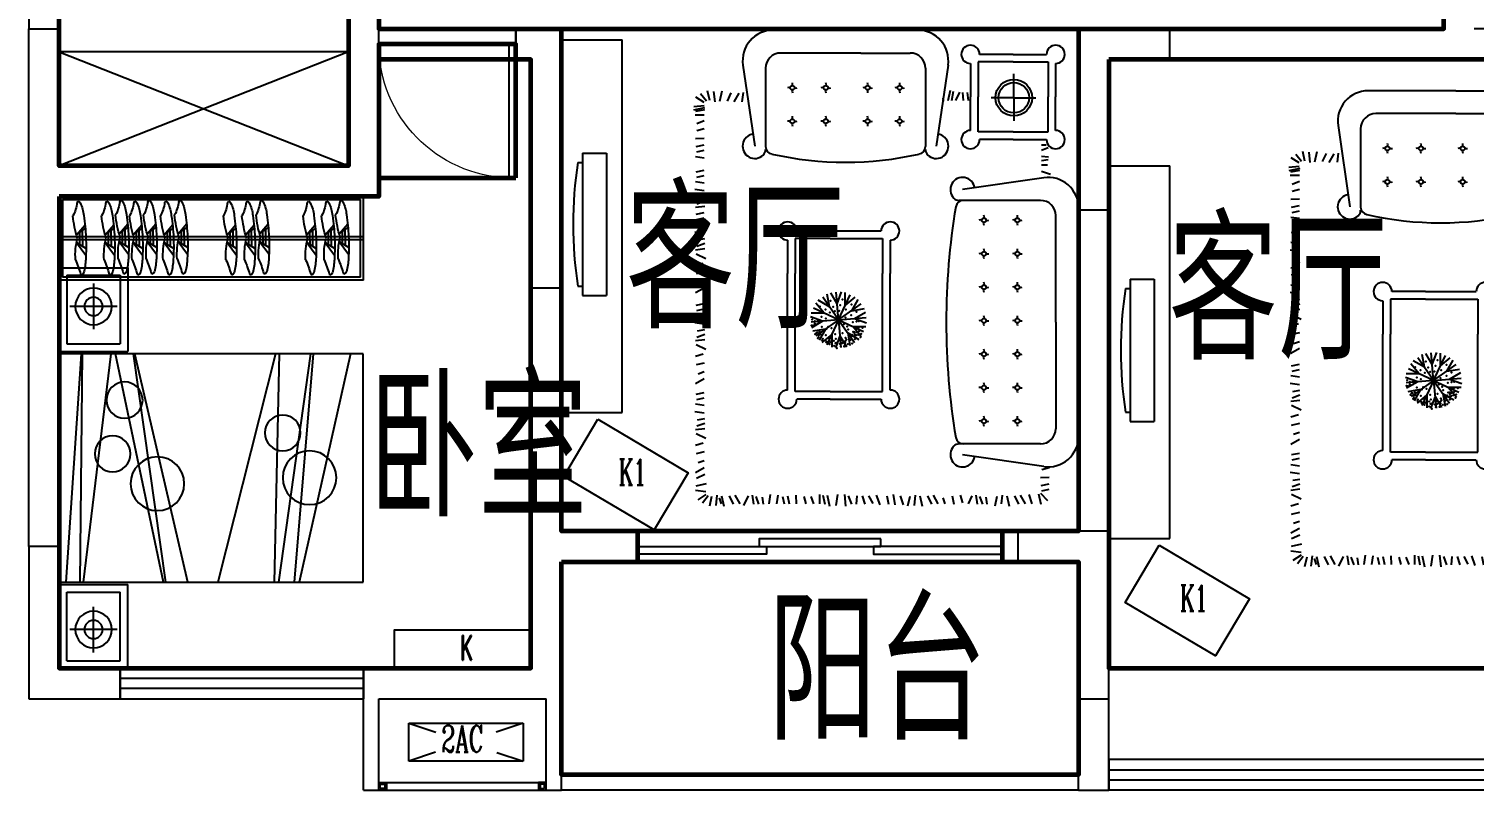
# Model space of a CAD drawing. Extents: x 866079 to 905579, y -868728 to -847976.
# Drawn here: x 866079 to 875579, y -858376 to -853376 of the extents above; entities that cross this region are included whole.
import ezdxf

# ---------------------------------------------------------------- set-up
doc = ezdxf.new("R2010")
doc.units = 0
doc.header["$LTSCALE"] = 1000
doc.header["$MEASUREMENT"] = 0
doc.linetypes.add('DASH', pattern=[0.35, 0.25, -0.1])
doc.layers.get('0').update_dxf_attribs({"linetype": 'CONTINUOUS'})
for name, color, linetype in [('BATH', 8, 'CONTINUOUS'), ('COLUMN', 2, 'CONTINUOUS'), ('FUR', 8, 'CONTINUOUS'), ('WALL', 2, 'CONTINUOUS'), ('WINDOW', 4, 'CONTINUOUS'), ('栏杆', 140, 'CONTINUOUS'), ('空调', 223, 'CONTINUOUS')]:
    doc.layers.add(name, color=color, linetype=linetype)
for name, color, linetype, lineweight in [('GT_卧室', 1, 'CONTINUOUS', 60), ('GT_卫生间', 5, 'CONTINUOUS', 60), ('GT_客厅', 2, 'CONTINUOUS', 60), ('GT_过道', 30, 'CONTINUOUS', 60), ('GT_门', 245, 'CONTINUOUS', 60), ('GT_阳台', 6, 'CONTINUOUS', 60), ('字', 7, 'CONTINUOUS', 0)]:
    doc.layers.add(name, color=color, linetype=linetype, lineweight=lineweight)
doc.styles.add('_HZTXT', font='txt.shx', dxfattribs={"width": 0.8, "bigfont": 'hztxt.shx'})
doc.styles.add('_ROMANC', font='ROMANC', dxfattribs={"width": 0.6})
doc.styles.add('_ROMAND', font='ROMAND.shx', dxfattribs={"width": 0.8})

# ---------------------------------------------------------------- blocks, each defined once
blk = doc.blocks.new('A$C6F271A60')
at = {"layer": 'FUR'}
for p, q in [((0, 0), (0, 550)), ((2000, 550), (0, 550)), ((0, 25.1), (0, 525.2)), ((20, 20), (20, 530)), ((1980, 530), (20, 530)), ((1980, 530), (1980, 20)), ((2000, 0), (2000, 550)), ((2000, 25.1), (2000, 525.2)), ((0, 285.1), (2000, 285.1)), ((160.1, 304), (102.4, 345.7)), ((160.1, 304), (104, 368.8)), ((122.3, 331.3), (120.7, 228.6)), ((141, 317.8), (139.8, 241.1)), ((252.4, 297.9), (194.7, 339.5)), ((252.4, 297.9), (196.3, 362.6)), ((214.6, 325.1), (213, 222.5)), ((233.3, 311.7), (232.1, 234.9)), ((374.3, 297.9), (316.6, 339.5)), ((374.3, 297.9), (318.2, 362.6)), ((336.5, 325.1), (334.9, 222.5)), ((355.2, 311.7), (354, 234.9)), ((683.6, 304), (625.9, 345.7)), ((683.6, 304), (627.5, 368.8)), ((645.8, 331.3), (644.2, 228.6)), ((664.5, 317.8), (663.3, 241.1)), ((775.9, 297.9), (718.2, 339.5)), ((775.9, 297.9), (719.8, 362.6)), ((738.1, 325.1), (736.5, 222.5)), ((756.8, 311.7), (755.6, 234.9)), ((897.8, 297.9), (840.1, 339.5)), ((897.8, 297.9), (841.7, 362.6)), ((860, 325.1), (858.4, 222.5)), ((878.7, 311.7), (877.4, 234.9)), ((1219.1, 304), (1161.4, 345.7)), ((1219.1, 304), (1163, 368.8)), ((1181.3, 331.3), (1179.7, 228.6)), ((1200, 317.8), (1198.7, 241.1)), ((1311.3, 297.9), (1253.7, 339.5)), ((1311.3, 297.9), (1255.3, 362.6)), ((1273.6, 325.1), (1272, 222.5)), ((1292.2, 311.7), (1291, 234.9)), ((1422.5, 304), (1364.8, 345.7)), ((1422.5, 304), (1366.5, 368.8)), ((1384.8, 331.3), (1383.1, 228.6)), ((1403.4, 317.8), (1402.2, 241.1)), ((1514.8, 297.9), (1457.1, 339.5)), ((1514.8, 297.9), (1458.7, 362.6)), ((1477, 325.1), (1475.4, 222.5)), ((1495.7, 311.7), (1494.5, 234.9)), ((1606.5, 304), (1548.8, 345.7)), ((1606.5, 304), (1550.5, 368.8)), ((1568.8, 331.3), (1567.1, 228.6)), ((1587.4, 317.8), (1586.2, 241.1)), ((1698.8, 297.9), (1641.1, 339.5)), ((1698.8, 297.9), (1642.7, 362.6)), ((1661.1, 325.1), (1659.4, 222.5)), ((1679.7, 311.7), (1678.5, 234.9)), ((1887.2, 297.9), (1829.5, 339.5)), ((1887.2, 297.9), (1831.2, 362.6)), ((1849.5, 325.1), (1847.9, 222.5)), ((1868.1, 311.7), (1866.9, 234.9)), ((0, 265.1), (2000, 265.1)), ((159.8, 254.2), (97.1, 213.2)), ((159.8, 254.2), (98.3, 170.9)), ((252.1, 248), (189.4, 207)), ((252.1, 248), (190.5, 164.8)), ((374, 248), (311.2, 207)), ((374, 248), (312.4, 164.8)), ((683.3, 254.2), (620.6, 213.2)), ((683.3, 254.2), (621.7, 170.9)), ((775.5, 248), (712.8, 207)), ((775.5, 248), (714, 164.8)), ((897.4, 248), (834.7, 207)), ((897.4, 248), (835.9, 164.8)), ((1218.7, 254.2), (1156, 213.2)), ((1218.7, 254.2), (1157.2, 170.9)), ((1311, 248), (1248.3, 207)), ((1311, 248), (1249.5, 164.8)), ((1422.2, 254.2), (1359.5, 213.2)), ((1422.2, 254.2), (1360.7, 170.9)), ((1514.5, 248), (1451.8, 207)), ((1514.5, 248), (1453, 164.8)), ((1606.2, 254.2), (1543.5, 213.2)), ((1606.2, 254.2), (1544.7, 170.9)), ((1698.5, 248), (1635.8, 207)), ((1698.5, 248), (1637, 164.8)), ((1886.9, 248), (1824.2, 207)), ((1886.9, 248), (1825.4, 164.8)), ((0, 0), (2000, 0)), ((20, 20), (1980, 20))]:
    blk.add_line(p, q, dxfattribs=at)
for centre, radius, start, end in [((327.9, 414.4), 215.8, 152.66359, 175.8147), ((150.2, 509.4), 14.5, 96.6032, 163.50404), ((120.8, 490.4), 43.4, 34.84777, 50.23714), ((418.9, 548.9), 264.6, 187.31561, 207.17508), ((420.2, 408.3), 215.8, 152.66359, 175.8147), ((242.5, 503.2), 14.5, 96.6032, 163.50404), ((213.1, 484.3), 43.4, 34.84777, 50.23714), ((511.2, 542.8), 264.6, 187.31561, 207.17508), ((542.1, 408.3), 215.8, 152.66359, 175.8147), ((364.4, 503.2), 14.5, 96.6032, 163.50404), ((334.9, 484.3), 43.4, 34.84777, 50.23714), ((633, 542.8), 264.6, 187.31561, 207.17508), ((851.4, 414.4), 215.8, 152.66359, 175.8147), ((673.7, 509.4), 14.5, 96.6032, 163.50404), ((644.3, 490.4), 43.4, 34.84777, 50.23714), ((942.4, 548.9), 264.6, 187.31561, 207.17508), ((943.7, 408.3), 215.8, 152.66359, 175.8147), ((766, 503.2), 14.5, 96.6032, 163.50404), ((736.5, 484.3), 43.4, 34.84777, 50.23714), ((1034.6, 542.8), 264.6, 187.31561, 207.17508), ((1065.6, 408.3), 215.8, 152.66359, 175.8147), ((887.9, 503.2), 14.5, 96.6032, 163.50404), ((858.4, 484.3), 43.4, 34.84777, 50.23714), ((1156.5, 542.8), 264.6, 187.31561, 207.17508), ((1386.9, 414.4), 215.8, 152.66359, 175.8147), ((1209.2, 509.4), 14.5, 96.6032, 163.50404), ((1179.7, 490.4), 43.4, 34.84777, 50.23714), ((1477.8, 548.9), 264.6, 187.31561, 207.17508), ((1479.2, 408.3), 215.8, 152.66359, 175.8147), ((1301.5, 503.2), 14.5, 96.6032, 163.50404), ((1272, 484.3), 43.4, 34.84777, 50.23714), ((1570.1, 542.8), 264.6, 187.31561, 207.17508), ((1590.4, 414.4), 215.8, 152.66359, 175.8147), ((1412.6, 509.4), 14.5, 96.6032, 163.50404), ((1383.2, 490.4), 43.4, 34.84777, 50.23714), ((1681.3, 548.9), 264.6, 187.31561, 207.17508), ((1682.6, 408.3), 215.8, 152.66359, 175.8147), ((1504.9, 503.2), 14.5, 96.6032, 163.50404), ((1475.5, 484.3), 43.4, 34.84777, 50.23714), ((1773.6, 542.8), 264.6, 187.31561, 207.17508), ((1774.4, 414.4), 215.8, 152.66359, 175.8147), ((1596.7, 509.4), 14.5, 96.6032, 163.50404), ((1567.2, 490.4), 43.4, 34.84777, 50.23714), ((1865.3, 548.9), 264.6, 187.31561, 207.17508), ((1866.7, 408.3), 215.8, 152.66359, 175.8147), ((1688.9, 503.2), 14.5, 96.6032, 163.50404), ((1659.5, 484.3), 43.4, 34.84777, 50.23714), ((1957.6, 542.8), 264.6, 187.31561, 207.17508), ((2055.1, 408.3), 215.8, 152.66359, 175.8147), ((1877.4, 503.2), 14.5, 96.6032, 163.50404), ((1847.9, 484.3), 43.4, 34.84777, 50.23714), ((2146, 542.8), 264.6, 187.31561, 207.17508), ((1431.5, 225.7), 1334.5, 171.18816, 177.40006), ((-510.3, 494.6), 697, 342.26825, 354.52548), ((1523.8, 219.6), 1334.5, 171.18816, 177.40006), ((-418.1, 488.4), 697, 342.26825, 354.52548), ((1645.6, 219.6), 1334.5, 171.18816, 177.40006), ((-296.2, 488.4), 697, 342.26825, 354.52548), ((1955, 225.7), 1334.5, 171.18816, 177.40006), ((13.1, 494.6), 697, 342.26825, 354.52548), ((2047.2, 219.6), 1334.5, 171.18816, 177.40006), ((105.4, 488.4), 697, 342.26825, 354.52548), ((2169.1, 219.6), 1334.5, 171.18816, 177.40006), ((227.3, 488.4), 697, 342.26825, 354.52548), ((2490.4, 225.7), 1334.5, 171.18816, 177.40006), ((548.6, 494.6), 697, 342.26825, 354.52548), ((2582.7, 219.6), 1334.5, 171.18816, 177.40006), ((640.9, 488.4), 697, 342.26825, 354.52548), ((2693.9, 225.7), 1334.5, 171.18816, 177.40006), ((752.1, 494.6), 697, 342.26825, 354.52548), ((2786.2, 219.6), 1334.5, 171.18816, 177.40006), ((844.4, 488.4), 697, 342.26825, 354.52548), ((2877.9, 225.7), 1334.5, 171.18816, 177.40006), ((936.1, 494.6), 697, 342.26825, 354.52548), ((2970.2, 219.6), 1334.5, 171.18816, 177.40006), ((1028.4, 488.4), 697, 342.26825, 354.52548), ((3158.6, 219.6), 1334.5, 171.18816, 177.40006), ((1216.8, 488.4), 697, 342.26825, 354.52548), ((1431.5, 225.7), 1334.5, 177.40006, 183.61196), ((1955, 225.7), 1334.5, 177.40006, 183.61196), ((2490.4, 225.7), 1334.5, 177.40006, 183.61196), ((2693.9, 225.7), 1334.5, 177.40006, 183.61196), ((2877.9, 225.7), 1334.5, 177.40006, 183.61196), ((-292.4, 168.8), 460.2, 356.34487, 14.28038), ((1523.8, 219.6), 1334.5, 177.40006, 183.61196), ((-200.1, 162.6), 460.2, 356.34487, 14.28038), ((1645.6, 219.6), 1334.5, 177.40006, 183.61196), ((-78.2, 162.6), 460.2, 356.34487, 14.28038), ((231.1, 168.8), 460.2, 356.34487, 14.28038), ((2047.2, 219.6), 1334.5, 177.40006, 183.61196), ((323.4, 162.6), 460.2, 356.34487, 14.28038), ((2169.1, 219.6), 1334.5, 177.40006, 183.61196), ((445.3, 162.6), 460.2, 356.34487, 14.28038), ((766.6, 168.8), 460.2, 356.34487, 14.28038), ((2582.7, 219.6), 1334.5, 177.40006, 183.61196), ((858.8, 162.6), 460.2, 356.34487, 14.28038), ((970, 168.8), 460.2, 356.34487, 14.28038), ((2786.2, 219.6), 1334.5, 177.40006, 183.61196), ((1062.3, 162.6), 460.2, 356.34487, 14.28038), ((1154, 168.8), 460.2, 356.34487, 14.28038), ((2970.2, 219.6), 1334.5, 177.40006, 183.61196), ((1246.3, 162.6), 460.2, 356.34487, 14.28038), ((3158.6, 219.6), 1334.5, 177.40006, 183.61196), ((1434.7, 162.6), 460.2, 356.34487, 14.28038), ((480.8, 154.5), 381.4, 181.92467, 195.3684), ((779.8, -129.8), 669.5, 156.2841, 164.8368), ((573.1, 148.3), 381.4, 181.92467, 195.3684), ((872, -136), 669.5, 156.2841, 164.8368), ((695, 148.3), 381.4, 181.92467, 195.3684), ((993.9, -136), 669.5, 156.2841, 164.8368), ((1004.3, 154.5), 381.4, 181.92467, 195.3684), ((1303.2, -129.8), 669.5, 156.2841, 164.8368), ((1096.6, 148.3), 381.4, 181.92467, 195.3684), ((1395.5, -136), 669.5, 156.2841, 164.8368), ((1218.5, 148.3), 381.4, 181.92467, 195.3684), ((1517.4, -136), 669.5, 156.2841, 164.8368), ((1539.8, 154.5), 381.4, 181.92467, 195.3684), ((1838.7, -129.8), 669.5, 156.2841, 164.8368), ((1632.1, 148.3), 381.4, 181.92467, 195.3684), ((1931, -136), 669.5, 156.2841, 164.8368), ((1743.2, 154.5), 381.4, 181.92467, 195.3684), ((2042.2, -129.8), 669.5, 156.2841, 164.8368), ((1835.5, 148.3), 381.4, 181.92467, 195.3684), ((2134.5, -136), 669.5, 156.2841, 164.8368), ((1927.2, 154.5), 381.4, 181.92467, 195.3684), ((2226.2, -129.8), 669.5, 156.2841, 164.8368), ((2019.5, 148.3), 381.4, 181.92467, 195.3684), ((2318.5, -136), 669.5, 156.2841, 164.8368), ((2208, 148.3), 381.4, 181.92467, 195.3684), ((2506.9, -136), 669.5, 156.2841, 164.8368), ((168.6, 81.9), 62.4, 207.22133, 220.43396), ((145.1, -14.4), 60.8, 100.84977, 113.20617), ((260.9, 75.8), 62.4, 207.22133, 220.43396), ((237.3, -20.6), 60.8, 100.84977, 113.20617), ((382.7, 75.8), 62.4, 207.22133, 220.43396), ((359.2, -20.6), 60.8, 100.84977, 113.20617), ((692.1, 81.9), 62.4, 207.22133, 220.43396), ((668.5, -14.4), 60.8, 100.84977, 113.20617), ((784.3, 75.8), 62.4, 207.22133, 220.43396), ((760.8, -20.6), 60.8, 100.84977, 113.20617), ((906.2, 75.8), 62.4, 207.22133, 220.43396), ((882.7, -20.6), 60.8, 100.84977, 113.20617), ((1227.5, 81.9), 62.4, 207.22133, 220.43396), ((1204, -14.4), 60.8, 100.84977, 113.20617), ((1319.8, 75.8), 62.4, 207.22133, 220.43396), ((1296.3, -20.6), 60.8, 100.84977, 113.20617), ((1431, 81.9), 62.4, 207.22133, 220.43396), ((1407.5, -14.4), 60.8, 100.84977, 113.20617), ((1523.3, 75.8), 62.4, 207.22133, 220.43396), ((1499.8, -20.6), 60.8, 100.84977, 113.20617), ((1615, 81.9), 62.4, 207.22133, 220.43396), ((1591.5, -14.4), 60.8, 100.84977, 113.20617), ((1707.3, 75.8), 62.4, 207.22133, 220.43396), ((1683.8, -20.6), 60.8, 100.84977, 113.20617), ((1895.7, 75.8), 62.4, 207.22133, 220.43396), ((1872.2, -20.6), 60.8, 100.84977, 113.20617)]:
    blk.add_arc(centre, radius, start, end, dxfattribs=at)
blk = doc.blocks.new('A$C39182337')
at = {"layer": 'FUR'}
for p, q in [((1998.1, 2631.5), (1548.1, 2631.5)), ((1548.1, 2631.5), (1548.1, 2081.5)), ((1948.1, 2581.5), (1598.1, 2581.5)), ((1598.1, 2581.5), (1598.1, 2131.5)), ((1948.1, 2581.5), (1948.1, 2131.5)), ((1998.1, 2631.5), (1998.1, 2081.5)), ((1773.2, 2528.3), (1773.2, 2228.1)), ((1618.8, 2376.9), (1928.4, 2376.9)), ((1948.1, 2131.5), (1598.1, 2131.5)), ((0, 2065.8), (2000, 2065.8)), ((0, 565.8), (0, 2065.8)), ((85, 2065.8), (422.3, 565.8)), ((452.7, 565.8), (326.4, 2065.8)), ((347.8, 2065.8), (558.3, 565.8)), ((583.9, 565.8), (551.6, 2065.8)), ((576.4, 2065.8), (955.3, 565.8)), ((1154.4, 565.8), (1500.8, 2065.8)), ((1512.1, 2065.8), (1300, 565.8)), ((1312.4, 565.8), (1629.3, 2065.8)), ((1998.1, 2081.5), (1548.1, 2081.5)), ((1658.6, 2065.8), (1842, 565.8)), ((1861.7, 565.8), (1845.8, 2065.8)), ((1855.2, 2065.8), (1955.8, 565.8)), ((2000, 2065.8), (2000, 565.8)), ((2000, 565.8), (0, 565.8)), ((1998.1, 550), (1548.1, 550)), ((1548.1, 0), (1548.1, 550)), ((1948.1, 500), (1598.1, 500)), ((1598.1, 50), (1598.1, 500)), ((1948.1, 50), (1948.1, 500)), ((1998.1, 0), (1998.1, 550)), ((1773.2, 103.3), (1773.2, 403.4)), ((1618.8, 254.6), (1928.4, 254.6)), ((1948.1, 50), (1598.1, 50)), ((1998.1, 0), (1548.1, 0))]:
    blk.add_line(p, q, dxfattribs=at)
for centre, radius in [((1773.2, 2376.9), 120), ((1773.2, 2376.9), 60), ((1569.4, 1761.6), 119.3), ((529.7, 1546), 117.7), ((1647.8, 1408.7), 117.7), ((353.1, 1251.9), 176.6), ((1353.6, 1212.7), 176.6), ((1773.2, 254.6), 120), ((1773.2, 254.6), 60)]:
    blk.add_circle(centre, radius, dxfattribs=at)
blk = doc.blocks.new('A$C178648EA')
at = {"layer": 'FUR'}
for p, q in [((68, 2434.8), (20.3, 2472.6)), ((76.6, 2449.7), (42, 2503.5)), ((104.5, 2517.1), (97, 2449.2)), ((134.8, 2512.8), (150.3, 2444.8)), ((185.3, 2512.2), (210.9, 2457.8)), ((222.7, 2517.1), (254.4, 2460.2)), ((286.4, 2499.8), (300.1, 2460.2)), ((346.9, 2512.2), (358.7, 2458.4)), ((400.9, 2517.1), (416.3, 2467.1)), ((477.6, 2512.8), (446.7, 2449.2)), ((504.2, 2517.1), (511.6, 2457.8)), ((527.1, 2508.5), (546.3, 2457.8)), ((568.6, 2504.1), (576.6, 2457.8)), ((622.4, 2521.5), (613.5, 2460.2)), ((671.9, 2517.1), (664.1, 2460.2)), ((702.2, 2508.5), (713.2, 2460.2)), ((736.9, 2512.8), (747.7, 2460.2)), ((806.8, 2517.1), (838.5, 2460.2)), ((870.5, 2499.8), (884.2, 2460.2)), ((931, 2512.2), (942.8, 2458.4)), ((985, 2517.1), (1000.5, 2467.1)), ((1061.7, 2512.8), (1030.8, 2449.2)), ((1088.3, 2517.1), (1095.7, 2457.8)), ((1111.2, 2508.5), (1130.4, 2457.8)), ((1152.7, 2504.1), (1160.7, 2457.8)), ((1206.5, 2521.5), (1197.6, 2460.2)), ((1256, 2517.1), (1248.2, 2460.2)), ((1286.3, 2508.5), (1297.3, 2460.2)), ((1321, 2512.8), (1331.8, 2460.2)), ((1403.9, 2517.1), (1435.7, 2460.2)), ((1467.6, 2499.8), (1481.3, 2460.2)), ((1528.2, 2512.2), (1539.9, 2458.4)), ((1582.1, 2517.1), (1597.6, 2467.1)), ((1658.8, 2512.8), (1627.9, 2449.2)), ((1685.4, 2517.1), (1692.9, 2457.8)), ((1708.3, 2508.5), (1727.5, 2457.8)), ((1749.8, 2504.1), (1757.8, 2457.8)), ((1803.6, 2521.5), (1794.7, 2460.2)), ((1853.1, 2517.1), (1845.3, 2460.2)), ((1883.4, 2508.5), (1894.4, 2460.2)), ((1918.1, 2512.8), (1928.9, 2460.2)), ((1964.5, 2517.1), (1971.9, 2457.8)), ((1987.4, 2508.5), (2006.6, 2457.8)), ((2028.9, 2504.1), (2036.9, 2457.8)), ((2082.7, 2521.5), (2073.8, 2460.2)), ((2132.2, 2517.1), (2124.4, 2460.2)), ((2162.5, 2508.5), (2173.5, 2460.2)), ((2197.2, 2512.8), (2208, 2460.2)), ((2297.4, 2517.1), (2289.6, 2460.2)), ((2327.7, 2508.5), (2338.7, 2460.2)), ((2362.4, 2512.8), (2373.2, 2460.2)), ((2415.6, 2517.1), (2418.5, 2460.2)), ((2468.8, 2508.5), (2481.6, 2460.2)), ((2514.6, 2508.5), (2533.5, 2460.2)), ((2572.1, 2520.9), (2572.1, 2460.2)), ((2595, 2516.5), (2606.2, 2457.8)), ((2604.3, 2528.3), (2619.8, 2456)), ((2625.3, 2528.9), (2632.8, 2460.9)), ((2653.2, 2461.4), (2687.8, 2515.3)), ((2661.9, 2446.6), (2709.5, 2484.3)), ((64.3, 2411.9), (0.6, 2426.8)), ((72.9, 2377.3), (5, 2384.7)), ((2656.9, 2389.1), (2724.9, 2396.5)), ((2665.6, 2423.7), (2729.2, 2438.6)), ((68.6, 2347), (0.6, 2331.5)), ((68, 2296.5), (13.6, 2270.9)), ((55.6, 2363.1), (16, 2349.4)), ((2661.2, 2358.7), (2729.2, 2343.3)), ((2661.9, 2308.2), (2716.2, 2282.6)), ((68.6, 2171.9), (5, 2202.8)), ((72.9, 2259.1), (16, 2227.3)), ((2898.4, 2206.2), (2364.8, 2128.5)), ((2656.9, 2263.8), (2713.8, 2232.1)), ((2657.5, 2210.6), (2718.2, 2203.2)), ((72.9, 2145.3), (13.6, 2137.9)), ((64.3, 2122.4), (13.6, 2103.2)), ((59.9, 2080.9), (13.6, 2072.9)), ((77.2, 2027.1), (16, 2036)), ((2877.2, 2057.6), (2363, 2057.6)), ((3127.2, 1432.1), (3127.2, 2008.3)), ((72.9, 1977.6), (16, 1985.4)), ((64.3, 1947.3), (16, 1936.3)), ((68.6, 1912.6), (16, 1901.8)), ((763.2, 1912.4), (1528.3, 1912.4)), ((1748.3, 1912.4), (1528.3, 1912.4)), ((2977.2, 1432.1), (2977.2, 1957.6)), ((72.9, 1859.4), (16, 1856.5)), ((64.3, 1806.2), (16, 1793.4)), ((703.2, 1632.4), (703.2, 1852.4)), ((753.2, 1862.4), (1528.3, 1862.4)), ((753.2, 1632.4), (753.2, 1862.4)), ((1758.3, 1862.4), (1528.3, 1862.4)), ((1758.3, 1632.4), (1758.3, 1862.4)), ((1808.3, 1632.4), (1808.3, 1852.4)), ((64.3, 1760.4), (16, 1741.5)), ((1224.3, 1577.7), (1120, 1726.6)), ((1163.9, 1663.9), (1149.4, 1747.2)), ((1215.1, 1682.5), (1172.7, 1755.7)), ((1224.3, 1577.7), (1208.5, 1758.8)), ((1215.1, 1682.5), (1244.2, 1761.9)), ((1224.3, 1577.7), (1301.2, 1742.5)), ((1268.8, 1673.1), (1268.6, 1757.6)), ((1268.8, 1673.1), (1333.7, 1727.3)), ((1310.6, 1638), (1352.7, 1711.4)), ((72.3, 1653.4), (0, 1637.9)), ((72.3, 1680), (13.6, 1668.8)), ((76.6, 1702.9), (16, 1702.9)), ((703.2, 1632.4), (703.2, 1297.9)), ((753.2, 1632.4), (753.2, 1287.9)), ((1128.9, 1622.2), (1044.4, 1622)), ((1224.3, 1577.7), (1059.5, 1654.5)), ((1128.9, 1622.2), (1074.7, 1687)), ((1163.9, 1663.9), (1090.6, 1706)), ((1224.3, 1577.7), (1373.3, 1682)), ((1310.6, 1638), (1393.9, 1652.6)), ((1329.2, 1586.8), (1402.3, 1629.3)), ((1758.3, 1632.4), (1758.3, 1287.9)), ((1808.3, 1632.4), (1808.3, 1297.9)), ((76.6, 1538.9), (0, 1531.5)), ((76.6, 1584.7), (4.3, 1596.4)), ((1119.5, 1568.5), (1040.1, 1597.6)), ((1224.3, 1577.7), (1043.2, 1561.8)), ((1119.5, 1568.5), (1046.3, 1526.1)), ((1224.3, 1577.7), (1075.4, 1473.4)), ((1224.3, 1577.7), (1147.5, 1412.9)), ((1224.3, 1577.7), (1405.5, 1593.5)), ((1224.3, 1577.7), (1328.6, 1428.7)), ((1224.3, 1577.7), (1389.1, 1500.8)), ((1224.3, 1577.7), (1240.2, 1396.5)), ((1319.7, 1533.2), (1404.3, 1533.3)), ((1319.7, 1533.2), (1374, 1468.3)), ((1329.2, 1586.8), (1408.6, 1557.8)), ((68, 1513.9), (13.6, 1493.1)), ((68, 1457.5), (13.6, 1462.8)), ((1138.1, 1517.3), (1054.8, 1502.8)), ((1138.1, 1517.3), (1096, 1444)), ((1179.8, 1482.2), (1115, 1428)), ((1179.8, 1482.2), (1180, 1397.7)), ((1233.5, 1472.8), (1204.4, 1393.4)), ((1233.5, 1472.8), (1275.9, 1399.6)), ((1284.7, 1491.4), (1299.2, 1408.1)), ((1284.7, 1491.4), (1358, 1449.3)), ((2977.2, 1432.1), (2977.2, 1106.5)), ((3127.2, 1432.1), (3127.2, 1055.8)), ((68, 1422.1), (13.6, 1405.8)), ((68, 1380.3), (17.9, 1352)), ((72.3, 1329.7), (9.3, 1306.2)), ((68, 1260.4), (13.6, 1249.3)), ((753.2, 1287.9), (1528.3, 1287.9)), ((763.2, 1237.9), (1528.3, 1237.9)), ((1758.3, 1287.9), (1528.3, 1287.9)), ((1748.3, 1237.9), (1528.3, 1237.9)), ((76.6, 1219), (9.3, 1207.2)), ((68, 1173.2), (9.3, 1154)), ((64.3, 1108.8), (0.6, 1123.7)), ((72.9, 1074.2), (5, 1081.6)), ((68.6, 1043.9), (0.6, 1028.4)), ((68, 993.3), (13.6, 967.8)), ((72.9, 956), (16, 924.2)), ((2877.2, 1006.5), (2363, 1006.5)), ((55.6, 892.3), (16, 878.6)), ((2898.4, 857.9), (2364.8, 935.6)), ((2661.2, 887.3), (2681.3, 889.5)), ((2665.6, 857), (2733.5, 841.5)), ((68, 831.7), (14.2, 820)), ((72.9, 777.8), (22.9, 762.3)), ((260.7, 228.8), (338.4, 762.3)), ((409.3, 250), (409.3, 785.2)), ((2009.3, 250), (2009.3, 785.2)), ((2157.8, 228.8), (2080.1, 762.3)), ((2666.2, 833.5), (2726.8, 822.3)), ((2666.2, 806.5), (2720.5, 780.9)), ((2666.2, 757.4), (2718.2, 761.1)), ((72.9, 674.5), (13.6, 667)), ((68.6, 701.1), (16, 726.6)), ((2468.5, 710.7), (2688.5, 710.7)), ((2666.2, 723.3), (2718.2, 730.8)), ((2908.5, 710.7), (2688.5, 710.7)), ((64.3, 651.6), (13.6, 632.4)), ((59.9, 610.1), (13.6, 602.1)), ((2408.5, 430.7), (2408.5, 650.7)), ((2458.5, 430.7), (2458.5, 660.7)), ((2458.5, 660.7), (2688.5, 660.7)), ((2683.5, 425.7), (2683.5, 574.2)), ((2918.5, 660.7), (2688.5, 660.7)), ((2918.5, 430.7), (2918.5, 660.7)), ((2968.5, 430.7), (2968.5, 650.7)), ((64.3, 536.5), (0.6, 551.3)), ((72.9, 501.8), (16, 508)), ((68.6, 471.5), (0.6, 456)), ((68, 421), (13.6, 395.4)), ((72.9, 383.6), (16, 351.9)), ((2408.5, 430.7), (2408.5, 210.7)), ((2458.5, 430.7), (2458.5, 200.7)), ((2683.5, 425.7), (2530.7, 425.7)), ((2683.5, 425.7), (2840.1, 425.7)), ((2683.5, 425.7), (2683.5, 280.9)), ((2918.5, 430.7), (2918.5, 200.7)), ((2968.5, 430.7), (2968.5, 210.7)), ((76.6, 326.7), (16, 307.5)), ((81.6, 262.4), (14.2, 247.6)), ((85.9, 250.6), (37.6, 204.8)), ((100.8, 240.7), (111.7, 192.4)), ((135.4, 245), (146.2, 192.4)), ((188.6, 249.4), (191.5, 192.4)), ((241.8, 240.7), (254.6, 192.4)), ((2201.3, 242.6), (2182.3, 185.6)), ((2242.9, 242.6), (2242.9, 204.8)), ((2270.9, 242.6), (2278.2, 200.5)), ((2299.2, 242.6), (2295.5, 196.8)), ((2338.1, 242.6), (2356.8, 200.5)), ((2374.1, 242.6), (2374.1, 212.2)), ((2458.5, 200.7), (2688.5, 200.7)), ((2918.5, 200.7), (2688.5, 200.7)), ((1209.3, 150), (509.3, 150)), ((1209.3, 150), (1909.3, 150)), ((2468.5, 150.7), (2688.5, 150.7)), ((2908.5, 150.7), (2688.5, 150.7)), ((1209.3, 0), (458.6, 0)), ((1209.3, 0), (1959.9, 0))]:
    blk.add_line(p, q, dxfattribs=at)
for centre, radius in [((2529, 1881.5), 14.4), ((2749, 1881.5), 14.4), ((2529, 1661.5), 14.4), ((2749, 1661.5), 14.4), ((2529, 1386.8), 14.4), ((2749, 1386.8), 14.4), ((2529, 1176), 14.4), ((2749, 1176), 14.4), ((558.9, 622.3), 14.4), ((778.9, 622.3), 14.4), ((998.9, 622.3), 14.4), ((1218.9, 622.3), 14.4), ((1438.9, 622.3), 14.4), ((1658.9, 622.3), 14.4), ((1878.9, 622.3), 14.4), ((2683.5, 425.7), 120), ((2683.5, 425.7), 100), ((558.9, 402.3), 14.4), ((778.9, 402.3), 14.4), ((998.9, 402.3), 14.4), ((1218.9, 402.3), 14.4), ((1438.9, 402.3), 14.4), ((1658.9, 402.3), 14.4), ((1878.9, 402.3), 14.4)]:
    blk.add_circle(centre, radius, dxfattribs=at)
for centre, radius, start, end in [((2364.8, 2128.5), 80.3, 8.2832, 223.61889), ((2927.2, 2008.3), 200, 0, 98.2832), ((4464.2, 1532.1), 2204.4, 167.29162, 192.70838), ((2342.9, 2107.6), 50, 223.61889, 270), ((2363, 2007.6), 50, 90, 169.2168), ((2877.2, 1957.6), 100, 0, 90), ((703.2, 1912.4), 60, 0, 270), ((1808.3, 1912.4), 60, 270, 180), ((2505.1, 1904.9), 25.5, 339.31518, 20.68482), ((2725.1, 1904.9), 25.5, 339.31518, 20.68482), ((2505.6, 1857.7), 25.5, 69.31518, 110.68482), ((2552.8, 1858.1), 25.5, 159.31518, 200.68482), ((2552.4, 1905.3), 25.5, 249.31518, 290.68482), ((2725.6, 1857.7), 25.5, 69.31518, 110.68482), ((2772.8, 1858.1), 25.5, 159.31518, 200.68482), ((2772.4, 1905.3), 25.5, 249.31518, 290.68482), ((2505.6, 1637.7), 25.5, 69.31518, 110.68482), ((2552.8, 1638.1), 25.5, 159.31518, 200.68482), ((2505.1, 1684.9), 25.5, 339.31518, 20.68482), ((2552.4, 1685.3), 25.5, 249.31518, 290.68482), ((2725.6, 1637.7), 25.5, 69.31518, 110.68482), ((2772.8, 1638.1), 25.5, 159.31518, 200.68482), ((2725.1, 1684.9), 25.5, 339.31518, 20.68482), ((2772.4, 1685.3), 25.5, 249.31518, 290.68482), ((2505.6, 1362.9), 25.5, 69.31518, 110.68482), ((2552.8, 1363.4), 25.5, 159.31518, 200.68482), ((2505.1, 1410.2), 25.5, 339.31518, 20.68482), ((2552.4, 1410.6), 25.5, 249.31518, 290.68482), ((2725.6, 1362.9), 25.5, 69.31518, 110.68482), ((2772.8, 1363.4), 25.5, 159.31518, 200.68482), ((2725.1, 1410.2), 25.5, 339.31518, 20.68482), ((2772.4, 1410.6), 25.5, 249.31518, 290.68482), ((703.2, 1237.9), 60, 90, 0), ((1808.3, 1237.9), 60, 180, 90), ((2505.6, 1152.1), 25.5, 69.31518, 110.68482), ((2552.8, 1152.6), 25.5, 159.31518, 200.68482), ((2505.1, 1199.4), 25.5, 339.31518, 20.68482), ((2552.4, 1199.8), 25.5, 249.31518, 290.68482), ((2725.6, 1152.1), 25.5, 69.31518, 110.68482), ((2772.8, 1152.6), 25.5, 159.31518, 200.68482), ((2725.1, 1199.4), 25.5, 339.31518, 20.68482), ((2772.4, 1199.8), 25.5, 249.31518, 290.68482), ((2363, 1056.5), 50, 190.7832, 270), ((2877.2, 1106.5), 100, 270, 0), ((2927.2, 1055.8), 200, 261.7168, 0), ((2364.8, 935.6), 80.3, 136.38111, 351.7168), ((2342.9, 956.5), 50, 90, 136.38111), ((1209.3, -3760.5), 4630.2, 90, 99.42457), ((1209.3, -3760.5), 4630.2, 80.57543, 90), ((338.4, 762.3), 80.3, 46.38111, 261.7168), ((359.3, 784.2), 50, 0, 46.38111), ((459.3, 757.8), 50, 99.42457, 180), ((1959.3, 757.8), 50, 0, 80.57543), ((2059.3, 784.2), 50, 133.61889, 180), ((2080.1, 762.3), 80.3, 278.2832, 133.61889), ((2408.5, 710.7), 60, 0, 270), ((2968.5, 710.7), 60, 270, 180), ((535.5, 598.5), 25.5, 69.31518, 110.68482), ((582.7, 598.9), 25.5, 159.31518, 200.68482), ((535.1, 645.7), 25.5, 339.31518, 20.68482), ((582.3, 646.2), 25.5, 249.31518, 290.68482), ((755.5, 598.5), 25.5, 69.31518, 110.68482), ((802.7, 598.9), 25.5, 159.31518, 200.68482), ((755.1, 645.7), 25.5, 339.31518, 20.68482), ((802.3, 646.2), 25.5, 249.31518, 290.68482), ((975.5, 598.5), 25.5, 69.31518, 110.68482), ((1022.7, 598.9), 25.5, 159.31518, 200.68482), ((975.1, 645.7), 25.5, 339.31518, 20.68482), ((1022.3, 646.2), 25.5, 249.31518, 290.68482), ((1195.5, 598.5), 25.5, 69.31518, 110.68482), ((1242.7, 598.9), 25.5, 159.31518, 200.68482), ((1195.1, 645.7), 25.5, 339.31518, 20.68482), ((1242.3, 646.2), 25.5, 249.31518, 290.68482), ((1415.5, 598.5), 25.5, 69.31518, 110.68482), ((1462.7, 598.9), 25.5, 159.31518, 200.68482), ((1415.1, 645.7), 25.5, 339.31518, 20.68482), ((1462.3, 646.2), 25.5, 249.31518, 290.68482), ((1635.5, 598.5), 25.5, 69.31518, 110.68482), ((1682.7, 598.9), 25.5, 159.31518, 200.68482), ((1635.1, 645.7), 25.5, 339.31518, 20.68482), ((1682.3, 646.2), 25.5, 249.31518, 290.68482), ((1855.5, 598.5), 25.5, 69.31518, 110.68482), ((1902.7, 598.9), 25.5, 159.31518, 200.68482), ((1855.1, 645.7), 25.5, 339.31518, 20.68482), ((1902.3, 646.2), 25.5, 249.31518, 290.68482), ((535.5, 378.5), 25.5, 69.31518, 110.68482), ((582.7, 378.9), 25.5, 159.31518, 200.68482), ((535.1, 425.7), 25.5, 339.31518, 20.68482), ((582.3, 426.2), 25.5, 249.31518, 290.68482), ((755.5, 378.5), 25.5, 69.31518, 110.68482), ((802.7, 378.9), 25.5, 159.31518, 200.68482), ((755.1, 425.7), 25.5, 339.31518, 20.68482), ((802.3, 426.2), 25.5, 249.31518, 290.68482), ((975.5, 378.5), 25.5, 69.31518, 110.68482), ((1022.7, 378.9), 25.5, 159.31518, 200.68482), ((975.1, 425.7), 25.5, 339.31518, 20.68482), ((1022.3, 426.2), 25.5, 249.31518, 290.68482), ((1195.5, 378.5), 25.5, 69.31518, 110.68482), ((1242.7, 378.9), 25.5, 159.31518, 200.68482), ((1195.1, 425.7), 25.5, 339.31518, 20.68482), ((1242.3, 426.2), 25.5, 249.31518, 290.68482), ((1415.5, 378.5), 25.5, 69.31518, 110.68482), ((1462.7, 378.9), 25.5, 159.31518, 200.68482), ((1415.1, 425.7), 25.5, 339.31518, 20.68482), ((1462.3, 426.2), 25.5, 249.31518, 290.68482), ((1635.5, 378.5), 25.5, 69.31518, 110.68482), ((1682.7, 378.9), 25.5, 159.31518, 200.68482), ((1635.1, 425.7), 25.5, 339.31518, 20.68482), ((1682.3, 426.2), 25.5, 249.31518, 290.68482), ((1855.5, 378.5), 25.5, 69.31518, 110.68482), ((1902.7, 378.9), 25.5, 159.31518, 200.68482), ((1855.1, 425.7), 25.5, 339.31518, 20.68482), ((1902.3, 426.2), 25.5, 249.31518, 290.68482), ((458.6, 200), 200, 171.7168, 270), ((509.3, 250), 100, 180, 270), ((1909.3, 250), 100, 270, 0), ((1959.9, 200), 200, 270, 8.2832), ((2408.5, 150.7), 60, 90, 0), ((2968.5, 150.7), 60, 180, 90)]:
    blk.add_arc(centre, radius, start, end, dxfattribs=at)
for p in [(1104.7, 1713.3), (1130.6, 1730.5), (1140.1, 1722.6), (1141.8, 1716.5), (1186.5, 1747.9), (1188.3, 1755.5), (1194, 1733.6), (1198.1, 1715.2), (1200.2, 1734.1), (1215.1, 1734.2), (1218.2, 1713.2), (1227.3, 1751.5), (1064, 1637.3), (1076.8, 1633.5), (1077.1, 1658.4), (1082.1, 1657.6), (1088.9, 1637), (1091, 1684.6), (1098.8, 1681.6), (1103.4, 1643.3), (1110.1, 1708.8), (1123, 1661.2), (1123.9, 1707.5), (1128.8, 1694.2), (1130.7, 1701.8), (1148.1, 1702.1), (1165.8, 1656.2), (1169.9, 1624.1), (1178, 1688.5), (1179.2, 1646.2), (1233.9, 1662.2), (1244, 1689.3), (1273.6, 1635.7), (1292.4, 1663.5), (1311.6, 1700.2), (1349, 1629.8), (1038.2, 1590.1), (1049.3, 1562.4), (1050, 1540), (1051.3, 1540.1), (1054.2, 1606.5), (1066.1, 1570.1), (1071.2, 1598), (1071.2, 1554.3), (1073.1, 1533.3), (1074, 1594.5), (1085.7, 1531.9), (1086.5, 1608.1), (1090.9, 1557.3), (1093.9, 1566.3), (1095, 1525.2), (1100, 1595.5), (1106.9, 1531.2), (1129.5, 1600.6), (1136.2, 1552.5), (1181.4, 1521.5), (1196.8, 1544.1), (1240.2, 1532.9), (1281.6, 1601.4), (1282.9, 1572.8), (1293, 1528.8), (1309.2, 1613.8), (1320.9, 1566.2), (1358.3, 1552), (1064.5, 1517.5), (1068.2, 1489.2), (1092.2, 1500), (1098.4, 1471.8), (1110.4, 1434.2), (1114, 1493.2), (1119.7, 1471.2), (1123, 1461.5), (1125.7, 1487.9), (1126.7, 1448.1), (1132, 1429.8), (1133.3, 1472.4), (1143.1, 1459.5), (1144.4, 1473.4), (1144.9, 1482.1), (1149.6, 1442.6), (1160.7, 1514.7), (1173, 1445.9), (1209.6, 1484), (1213, 1459.4), (1215.6, 1443.4), (1254.8, 1494.2), (1276.5, 1460), (1326, 1493), (1172.8, 1419.7)]:
    blk.add_point(p, dxfattribs=at)
blk = doc.blocks.new('A$C1D6C3E93')
at = {"layer": 'FUR'}
for p, q in [((0, 0.1), (0, 2446.7)), ((0, 2446.7), (400, 2446.7)), ((400, 0), (400, 2446.7)), ((108.7, 1641.4), (139.9, 1641.4)), ((139.9, 1703.8), (295.9, 1703.8)), ((139.9, 1703.8), (139.9, 767.8)), ((295.9, 1703.8), (295.9, 767.8)), ((108.7, 830.2), (139.9, 830.2)), ((139.9, 767.8), (295.9, 767.8)), ((0, 0.1), (400, 0))]:
    blk.add_line(p, q, dxfattribs=at)
blk.add_ellipse((2729.5, 1235.8), major_axis=(2652, 0.1), ratio=1, start_param=2.988025, end_param=3.295112, dxfattribs=at)
blk = doc.blocks.new('A$C249466C0')
at = {"layer": '空调'}
for p, q in [((0, 250, 0), (750, 250, 0)), ((0, 250, 0), (176.8, 191.1, 0)), ((0, 0, 0), (0, 250, 0)), ((750, 250, 0), (573.2, 191.1, 0)), ((750, 250, 0), (750, 0, 0)), ((174.5, 58.2, 0), (0, 0, 0)), ((750, 0, 0), (0, 0, 0)), ((577.8, 57.4, 0), (750, 0, 0))]:
    blk.add_line(p, q, dxfattribs=at)
at = {"layer": '空调', "style": '_ROMANC', "width": 0.6}
blk.add_text('2AC', height=175, dxfattribs=at).set_placement((213.8, 60, 0))
blk = doc.blocks.new('$TCHSYS$WIN2D')
for p, q in [((-0.5, 0.5), (0.5, 0.5)), ((-0.5, 0.5), (-0.5, -0.5)), ((0.5, 0.5), (0.5, -0.5)), ((0.5, 0.1667), (-0.5, 0.1667)), ((0.5, -0.1667), (-0.5, -0.1667)), ((-0.5, -0.5), (0.5, -0.5))]:
    blk.add_line(p, q)
blk = doc.blocks.new('$DorLib2D$00000001')
for p, q in [((0.45, 0.975), (0.5, 0.975)), ((0.45, 0), (0.45, 0.975)), ((0.5, 0), (0.5, 0.975)), ((0.5, 0), (0.45, 0))]:
    blk.add_line(p, q)
at = {"lineweight": 13}
blk.add_arc((0.475, 0), 0.975, 91.4693, 180, dxfattribs=at)
blk = doc.blocks.new('$DorLib2D$00000026')
for points in [[(-0.5, 0), (-0.1467, 0), (-0.1467, 0.0208), (-0.5, 0.0208)], [(0.1667, -0.0208), (-0.1667, -0.0208), (-0.1667, 0), (0.1667, 0)], [(0.5, 0), (0.1467, 0), (0.1467, 0.0208), (0.5, 0.0208)]]:
    blk.add_lwpolyline(points, close=True)

msp = doc.modelspace()

# ---------------------------------------------------------------- linework, layer by layer
at = {"layer": 'BATH'}
for p, q in [((866278.8, -853526.2, 0), (868178.8, -854276.2, 0)), ((868178.8, -853526.2, 0), (866278.8, -854276.2, 0)), ((868178.8, -853526.2, 0), (866278.8, -853526.2, 0))]:
    msp.add_line(p, q, dxfattribs=at)
at = {"layer": 'COLUMN'}
for p, q in [((866078.8, -851876.2, 0), (866078.8, -853376.2, 0)), ((866278.8, -853376.2, 0), (866278.8, -851876.2, 0)), ((866078.8, -853376.2, 0), (866278.8, -853376.2, 0)), ((869578.8, -853376.2, 0), (869278.8, -853376.2, 0)), ((869278.8, -853376.2, 0), (869278.8, -853576.2, 0)), ((869578.8, -855076.2, 0), (869578.8, -853376.2, 0)), ((873578.8, -853376.2, 0), (872978.8, -853376.2, 0)), ((872978.8, -853376.2, 0), (872978.8, -854564.1, 0)), ((873578.8, -853576.2, 0), (873578.8, -853376.2, 0)), ((869278.8, -853576.2, 0), (869378.8, -853576.2, 0)), ((869378.8, -853576.2, 0), (869378.8, -855076.2, 0)), ((873178.8, -854564.1, 0), (873178.8, -853576.2, 0)), ((873178.8, -853576.2, 0), (873578.8, -853576.2, 0)), ((872978.8, -854564.1, 0), (873178.8, -854564.1, 0)), ((869378.8, -855076.2, 0), (869578.8, -855076.2, 0)), ((872578.8, -856676.2, 0), (872578.8, -856876.2, 0)), ((873178.8, -856676.2, 0), (872578.8, -856676.2, 0)), ((873178.8, -857776.2, 0), (873178.8, -856676.2, 0)), ((866278.8, -856776.1, 0), (866078.8, -856776.1, 0)), ((866078.8, -856776.1, 0), (866078.8, -857776.2, 0)), ((866278.8, -857576.2, 0), (866278.8, -856776.1, 0)), ((872578.8, -856876.2, 0), (872978.8, -856876.2, 0)), ((872978.8, -856876.2, 0), (872978.8, -857776.2, 0)), ((866678.8, -857576.2, 0), (866278.8, -857576.2, 0)), ((866678.8, -857776.2, 0), (866678.8, -857576.2, 0)), ((866078.8, -857776.2, 0), (866678.8, -857776.2, 0)), ((872978.8, -857776.2, 0), (873178.8, -857776.2, 0))]:
    msp.add_line(p, q, dxfattribs=at)
at = {"layer": 'GT_卧室', "elevation": 0}
msp.add_lwpolyline([(866278.8, -854476.2), (866278.8, -857576.2), (869378.8, -857576.2), (869378.8, -853576.2), (868378.8, -853576.2), (868378.8, -854476.2), (866278.8, -854476.2)], dxfattribs=at)
at = {"layer": 'GT_卫生间', "elevation": 0}
msp.add_lwpolyline([(868178.8, -852076.2), (868178.8, -854276.2), (866278.8, -854276.2), (866278.8, -852076.2), (868178.8, -852076.2)], dxfattribs=at)
at = {"layer": 'GT_客厅', "elevation": 0}
for points in [[(872978.8, -853376.2), (872978.8, -856676.2), (869578.8, -856676.2), (869578.8, -853376.2), (872978.8, -853376.2)], [(873178.8, -853576.2), (873178.8, -857576.2), (877244.2, -857576.2), (877244.2, -853576.2), (873178.8, -853576.2)]]:
    msp.add_lwpolyline(points, dxfattribs=at)
at = {"layer": 'GT_过道', "elevation": 0}
msp.add_lwpolyline([(868378.8, -852076.2), (868378.8, -853326.2), (868378.8, -853376.2), (875378.8, -853376.2), (875378.8, -852076.2), (868378.8, -852076.2)], dxfattribs=at)
at = {"layer": 'GT_门', "elevation": 0}
for points in [[(869278.8, -854353.7), (869278.8, -853476.2), (868378.8, -853476.2), (868378.8, -854353.7), (869256.3, -854353.7), (869278.8, -854353.7)], [(870078.8, -856676.2), (870078.8, -856876.2), (872478.8, -856876.2), (872478.8, -856676.2), (870078.8, -856676.2)]]:
    msp.add_lwpolyline(points, dxfattribs=at)
at = {"layer": 'GT_阳台', "elevation": 0}
msp.add_lwpolyline([(869578.8, -856876.2), (872978.8, -856876.2), (872978.8, -858276.2), (869578.8, -858276.2), (869578.8, -856876.2)], dxfattribs=at)
at = {"layer": 'WALL'}
for p, q in [((866078.8, -854376.2, 0), (866078.8, -853376.2, 0)), ((866278.8, -854276.2, 0), (866278.8, -853376.2, 0)), ((868178.8, -853326.2, 0), (868178.8, -853476.2, 0)), ((868378.8, -853376.2, 0), (868378.8, -853326.2, 0)), ((868378.8, -853576.2, 0), (868378.8, -853376.2, 0)), ((869278.8, -853576.2, 0), (869278.8, -853376.2, 0)), ((875378.8, -853376.2, 0), (873578.8, -853376.2, 0)), ((880178.8, -853376.2, 0), (875578.8, -853376.2, 0)), ((868178.8, -854276.2, 0), (868178.8, -853476.2, 0)), ((868378.8, -854476.2, 0), (868378.8, -853576.2, 0)), ((875478.8, -853576.2, 0), (873578.8, -853576.2, 0)), ((875475.8, -853576.2, 0), (880178.8, -853576.2, 0)), ((866278.8, -854276.2, 0), (868178.8, -854276.2, 0)), ((866078.8, -856776.1, 0), (866078.8, -854376.2, 0)), ((866278.8, -854476.2, 0), (868378.8, -854476.2, 0)), ((866278.8, -856776.1, 0), (866278.8, -854476.2, 0)), ((872978.8, -856676.2, 0), (872978.8, -854564.1, 0)), ((873178.8, -856676.2, 0), (873178.8, -854564.1, 0)), ((869378.8, -856776.2, 0), (869378.8, -855076.2, 0)), ((869578.8, -856676.2, 0), (869578.8, -855076.2, 0)), ((870078.8, -856676.2, 0), (869578.8, -856676.2, 0)), ((870078.8, -856876.2, 0), (870078.8, -856676.2, 0)), ((872578.8, -856676.2, 0), (872478.8, -856676.2, 0)), ((872478.8, -856676.2, 0), (872478.8, -856876.2, 0)), ((869378.8, -857576.2, 0), (869378.8, -856776.2, 0)), ((869578.8, -857676.2, 0), (869578.8, -856876.2, 0)), ((869578.8, -856876.2, 0), (870078.8, -856876.2, 0)), ((872478.8, -856876.2, 0), (872578.8, -856876.2, 0)), ((866678.8, -857776.2, 0), (866678.8, -857576.2, 0)), ((868278.8, -857576.2, 0), (869378.8, -857576.2, 0)), ((868278.8, -857776.2, 0), (868278.8, -857576.2, 0)), ((869578.8, -858376.2, 0), (869578.8, -857676.2, 0)), ((868278.8, -858376.2, 0), (868278.8, -857776.2, 0)), ((868378.8, -857776.2, 0), (869478.8, -857776.2, 0)), ((868378.8, -858376.2, 0), (868378.8, -857776.2, 0)), ((869478.8, -858376.2, 0), (869478.8, -857776.2, 0)), ((872978.8, -858376.2, 0), (872978.8, -857776.2, 0)), ((873178.8, -858176.2, 0), (873178.8, -857776.2, 0)), ((873178.8, -858376.2, 0), (873178.8, -858176.2, 0)), ((868278.8, -858376.2, 0), (868378.8, -858376.2, 0)), ((869478.8, -858376.2, 0), (869578.8, -858376.2, 0)), ((872978.8, -858376.2, 0), (873178.8, -858376.2, 0))]:
    msp.add_line(p, q, dxfattribs=at)
at = {"layer": 'WINDOW'}
for p, q in [((870078.8, -856876.2, 0), (872478.8, -856876.2, 0)), ((875678.8, -857576.2, 0), (873178.8, -857576.2, 0))]:
    msp.add_line(p, q, dxfattribs=at)
at = {"layer": '栏杆'}
for p, q in [((872978.8, -858276.2, 0), (869578.8, -858276.2, 0)), ((872978.8, -858376.2, 0), (869578.8, -858376.2, 0))]:
    msp.add_line(p, q, dxfattribs=at)
at = {"layer": '空调'}
for p, q in [((868378.8, -858326.2, 0), (869478.8, -858326.2, 0)), ((868378.8, -858376.2, 0), (869478.8, -858376.2, 0))]:
    msp.add_line(p, q, dxfattribs=at)
at = {"layer": '空调', "elevation": 0}
for points in [[(869818.3, -855939.3), (870412.4, -856291.3), (870189.5, -856667.6), (869595.3, -856315.5)], [(873507.9, -856766.9), (874102, -857118.9), (873879.1, -857495.2), (873284.9, -857143.1)], [(869378.8, -857576.2), (869378.8, -857326.2), (868478.8, -857326.2), (868478.8, -857576.2)], [(868378.8, -858376.2), (868378.8, -858326.5), (868428.8, -858326.5), (868428.8, -858376.2)], [(868388.8, -858366.2), (868388.8, -858336.5), (868418.8, -858336.5), (868418.8, -858366.2)], [(869478.8, -858376.2), (869478.8, -858326.5), (869428.8, -858326.5), (869428.8, -858376.2)], [(869468.8, -858366.2), (869468.8, -858336.5), (869438.8, -858336.5), (869438.8, -858366.2)]]:
    msp.add_lwpolyline(points, close=True, dxfattribs=at)

# ---------------------------------------------------------------- block references
at = {"layer": 'FUR', "rotation": 90}
for p in [(872978.8, -856511.7, 0), (876890.7, -856909.8, 0)]:
    msp.add_blockref('A$C178648EA', p, dxfattribs=at)
at = {"layer": 'FUR'}
for p in [(869578.8, -855895.4, 0), (873178.8, -856723.3, 0)]:
    msp.add_blockref('A$C1D6C3E93', p, dxfattribs=at)
at = {"layer": 'FUR', "xscale": -1}
for name, p in [('A$C6F271A60', (868278.8, -855026.2, 0)), ('A$C39182337', (868276.9, -857576.2, 0))]:
    msp.add_blockref(name, p, dxfattribs=at)
at = {"layer": 'WINDOW'}
for name, p, xscale, yscale, zscale, rotation in [('$DorLib2D$00000001', (868828.8, -853476.2, 0), 900, -900, 900, 359.9999999999555), ('$DorLib2D$00000026', (871278.8, -856776.2, 0), 2400, -2400, 2400, 359.9999999999555), ('$TCHSYS$WIN2D', (867478.8, -857676.2, 0), 1599.998391012195, 200, 1599.998391012195, 359.9999999999667), ('$TCHSYS$WIN2D', (874428.8, -858276.2, 0), -2499.999999926193, 200, -2499.999999926193, 359.9999999999172)]:
    msp.add_blockref(name, p, dxfattribs=dict(at, xscale=xscale, yscale=yscale, zscale=zscale, rotation=rotation))
at = {"layer": '栏杆', "rotation": 359.9999999933298}
msp.add_blockref('A$C249466C0', (868577.3, -858186.4, 0), dxfattribs=at)

# ---------------------------------------------------------------- texts
at = {"layer": '字', "style": '_HZTXT', "width": 0.8}
for s, p in [('客厅', (870001, -855345.2, 0)), ('客厅', (873569.3, -855548.9, 0)), ('卧室', (868310.6, -856584.5, 0)), ('阳台', (870935.7, -858047.2, 0))]:
    msp.add_text(s, height=900, dxfattribs=at).set_placement(p)
at = {"layer": '空调', "style": '_ROMANC', "width": 0.6}
for p in [(869954.5, -856373.3, 0), (873644.1, -857200.9, 0)]:
    msp.add_text('K1', height=170, dxfattribs=at).set_placement(p)
at = {"layer": '空调', "linetype": 'DASH', "style": '_ROMAND', "width": 0.6}
msp.add_text('K', height=160, dxfattribs=at).set_placement((868913.1, -857521.9, 0))

doc.saveas('drawing.dxf')
